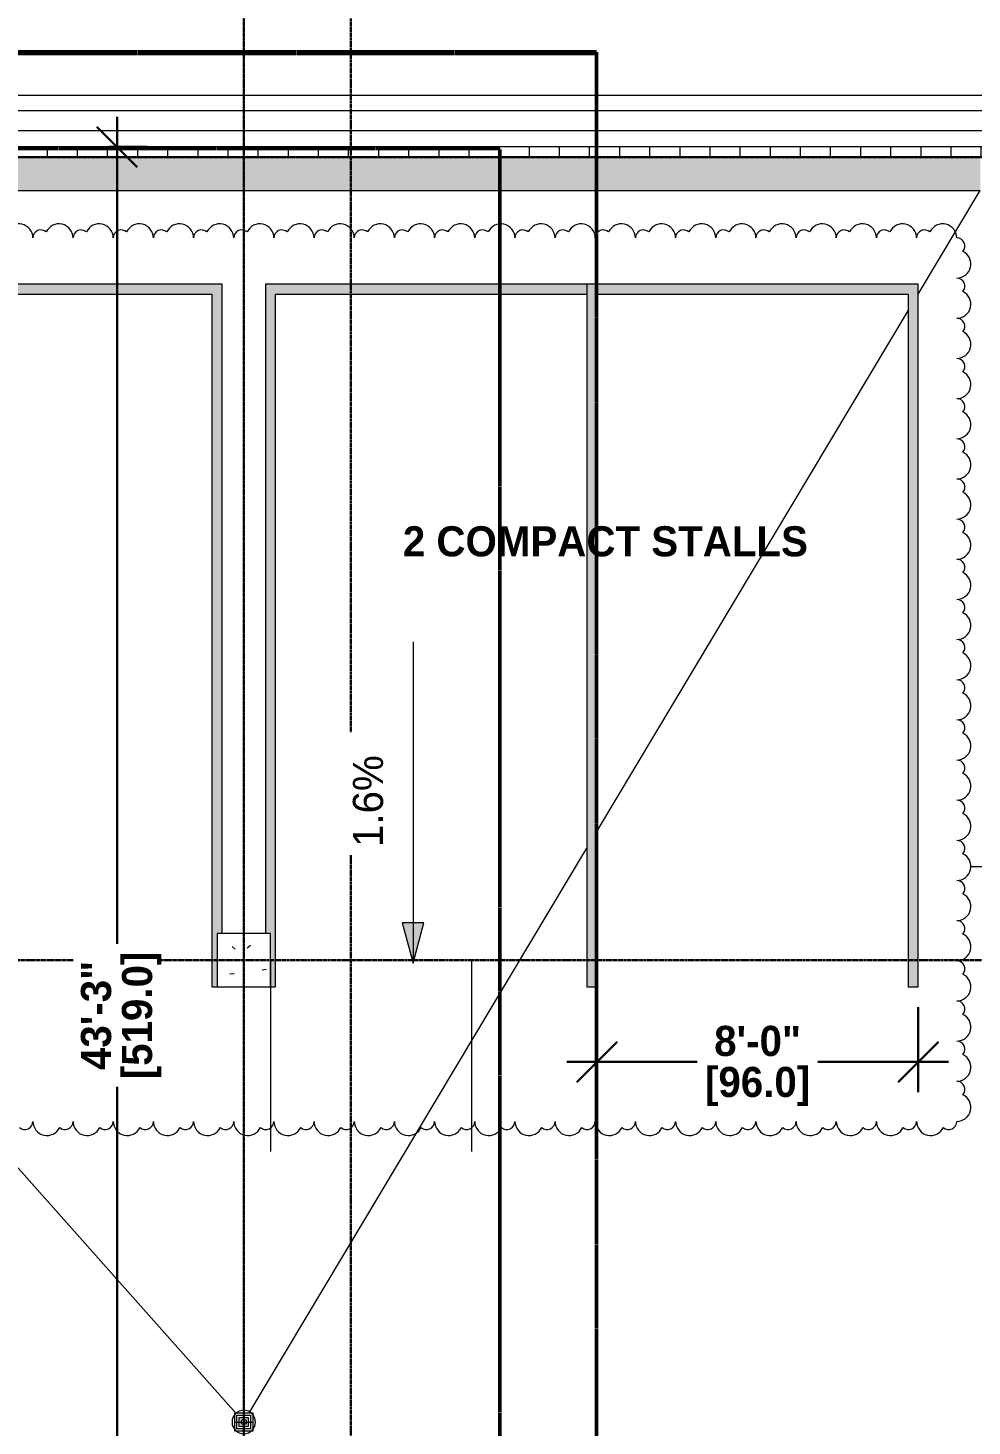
# Model space of a CAD drawing. Header units: inches. Extents: x -4218 to -1814, y 9767 to 12426.
# Drawn here: x -2237.8 to -1955.8, y 11708 to 12125.8 of the extents above; entities that cross this region are included whole.
import ezdxf

# ---------------------------------------------------------------- set-up
doc = ezdxf.new("R2010")
doc.units = ezdxf.units.IN
doc.header["$MEASUREMENT"] = 0
for name, pattern in [('Dash 1_16_', [0.125, 0.0625, -0.0625]), ('Double Dash 3_8_', [1, 0.375, -0.125, 0.125, -0.125, 0.125, -0.125]), ('Grid Line 1_2_', [0.875, 0.5, -0.125, 0.125, -0.125]), ('Grid Line 1_2__2_', [0.875, 0.5, -0.125, 0.125, -0.125]), ('Hidden 1_8_', [0.1875, 0.125, -0.0625])]:
    doc.linetypes.add(name, pattern=pattern)
for name, color, linetype, lineweight in [('0-1', 7, 'Continuous', 5), ('0-2', 7, 'Continuous', 9), ('0-3', 170, 'Double Dash 3_8_', 50), ('A-ANNO-DIMS-1', 211, 'Continuous', 30), ('A-DETL-HDLN', 90, 'Hidden 1_8_', 9), ('A-FLOR-1', 9, 'Continuous', 13), ('A-GENM', 5, 'Continuous', 9), ('A-WALL-PATT-1', 53, 'Continuous', 9), ('A-WALL-PATT-2', 55, 'Continuous', 9), ('C-PROP-LINE-2', 170, 'Dash 1_16_', 50), ('G-ANNO-DIMS', 111, 'Continuous', 9), ('G-ANNO-REVC', 71, 'Continuous', 20), ('G-ANNO-REVC-IDEN', 71, 'Continuous', 20), ('G-ANNO-TEXT-1', 147, 'Continuous', 20), ('P-SANR-FIXT-1', 7, 'Continuous', 9), ('S-COLS', 52, 'Continuous', 9), ('S-COLS-1', 7, 'Continuous', 9), ('S-FNDN-5', 7, 'Continuous', 9), ('S-GRID-1', 1, 'Grid Line 1_2_', 9), ('S-GRID-2', 1, 'Grid Line 1_2__2_', 30)]:
    doc.layers.add(name, color=color, linetype=linetype, lineweight=lineweight)
doc.styles.add('Century Gothic', font='ufonts.com_century-gothic.ttf', dxfattribs={"height": 9})
doc.styles.add('Century Gothic_B', font='GOTHICB.TTF', dxfattribs={"height": 9})
doc.dimstyles.new('OD__1_16__Tol__', dxfattribs={"dimscale": 12, "dimtxt": 9.397514, "dimasz": 1, "dimexe": 0.75, "dimexo": 0.5, "dimgap": 0.125, "dimtad": 1, "dimdec": 4, "dimrnd": 0.0625, "dimzin": 3, "dimdsep": 46, "dimlunit": 4, "dimtxsty": 'Century Gothic_B', "dimblk1": 'OBLIQUE', "dimblk2": 'OBLIQUE', "dimsah": 1, "dimcen": 0.09, "dimdle": 0.75, "dimazin": 0, "dimtfac": 1, "dimtdec": 4, "dimtix": 1, "dimtmove": 0, "dimatfit": 3, "dimfxl": 1, "dimtvp": 1, "dimtfill": 1, "dimfrac": 2, "dimtolj": 1, "dimtzin": 0, "dimlwd": 30, "dimlwe": 30, "dimarcsym": 2})
pattern_1 = [(50, (0, 0), (27.5427, -2.40992), [2.88, -31.68]), (355, (0, 0), (-5.327844, 28.884266), [2.304, -25.344]), (100.451, (2.295, -0.2), (22.215316, 26.47393), [2.448, -26.924]), (46.184, (0, 7.68), (40.981875, -6.35642), [4.32, -47.52]), (96.636, (3.415, 7.15), (35.89075, 37.40619), [3.671, -40.386]), (351.184, (0, 7.68), (35.89097, 37.40622), [3.456, -38.016]), (21, (3.84, 5.76), (22.921036, -15.46073), [2.88, -31.68]), (326, (3.84, 5.76), (9.34353, 27.84574), [2.304, -25.344]), (71.451, (5.75, 4.472), (32.26477, 12.38442), [2.448, -26.924]), (37.5, (0, 0), (0.466855, 12.782707), [1.267, -23.77, 1.267, -24.461, -25.44]), (37.5, (0, 0), (0.466855, 12.782707), [-50.765, 1.267, -24.173]), (7.5, (0, 0), (10.10159, 15.14509), [1.267, -13.402, 1.267, -23.194, -9.696]), (7.5, (0, 0), (10.10159, 15.14509), [-39.13, 1.267, -8.429]), (327.5, (-8.563, 0), (20.499161, -0.86578), [1.267, -8.333, 1.267, -28.685, -39.744]), (327.5, (-8.563, 0), (20.499161, -0.86578), [-39.552, 1.267, -38.477]), (317.5, (-12.403, 0), (22.39478, 3.844288), [1.267, -11.213, 1.267, -18.624, -28.224]), (317.5, (-12.403, 0), (22.39478, 3.844288), [-32.371, 1.267, -26.957])]

# ---------------------------------------------------------------- blocks, each defined once
blk = doc.blocks.new('Basic Wall _ 3_ XPS - ___-2578962-FLOOR PLAN - BASEMENT')
at = {"layer": 'S-FNDN-5'}
for p, q in [((-2632.32, 12105.69), (-1924.82, 12105.69)), ((-2632.32, 12101.1), (-1929.41, 12101.1)), ((-2632.32, 12095.13), (-1935.38, 12095.13))]:
    blk.add_line(p, q, dxfattribs=at)
blk = doc.blocks.new('Drain-Floor-WATTS-Square-Stainless_Steel_Strainer-Type_FD-1200-M - 2_ Outlet with 5_ Strainer-2528673-FLOOR PLAN - BASEMENT')
at = {"layer": 'P-SANR-FIXT-1'}
for p, q in [((-2.707, -2.707), (-2.707, 2.707)), ((-2.707, 2.707), (2.707, 2.707)), ((-2.03025, -2.03025), (-2.03025, 2.03025)), ((-2.03025, 2.03025), (2.03025, 2.03025)), ((-1.3535, -1.3535), (-1.3535, 1.3535)), ((-1.3535, 1.3535), (1.3535, 1.3535)), ((-0.67675, -0.67675), (-0.67675, 0.67675)), ((-0.67675, 0.67675), (0.67675, 0.67675)), ((0, 2.707), (0, -2.707)), ((0.67675, 0.67675), (0.67675, -0.67675)), ((1.3535, 1.3535), (1.3535, -1.3535)), ((2.03025, 2.03025), (2.03025, -2.03025)), ((2.707, 2.707), (2.707, -2.707)), ((-2.707, 0), (2.707, 0)), ((2.707, -2.707), (-2.707, -2.707)), ((2.03025, -2.03025), (-2.03025, -2.03025)), ((1.3535, -1.3535), (-1.3535, -1.3535)), ((0.67675, -0.67675), (-0.67675, -0.67675))]:
    blk.add_line(p, q, dxfattribs=at)
for start, end in [(360, 180), (180, 360)]:
    blk.add_arc((0, 0), 3.5, start, end, dxfattribs=at)
blk = doc.blocks.new('Family - ___-2835860-FLOOR PLAN - BASEMENT')
at = {"layer": 'C-PROP-LINE-2'}
for p, q in [((-2067.92, 12118.09), (-2522.54, 12118.09)), ((-2067.92, 11247.39), (-2067.92, 12118.09))]:
    blk.add_line(p, q, dxfattribs=at)
blk = doc.blocks.new('Family - ___-2835903-FLOOR PLAN - BASEMENT')
at = {"layer": 'C-PROP-LINE-2'}
for p, q in [((-2096.82, 12089.69), (-3831.82, 12089.69)), ((-2096.82, 11276.29), (-2096.82, 12089.69))]:
    blk.add_line(p, q, dxfattribs=at)
blk = doc.blocks.new('Family - ___-2835932-FLOOR PLAN - BASEMENT')
at = {"layer": 'C-PROP-LINE-2'}
for p, q in [((-2067.92, 12118.59), (-3860.72, 12118.59)), ((-2067.92, 11247.39), (-2067.92, 12118.59))]:
    blk.add_line(p, q, dxfattribs=at)
blk = doc.blocks.new('CTR - 1st Phase - Shell_rvt-1-FLOOR PLAN - BASEMENT')
at = {"layer": 'A-WALL-PATT-1'}
h = blk.add_hatch(dxfattribs=at)
h.set_pattern_fill('FP_1', color=256, style=0, pattern_type=2)
h.set_pattern_definition([(0, (0, 0), (0, 9), []), (90, (0, 0), (-9, 6e-16), [])])
h.paths.add_polyline_path([(-2838.32, 12087.19), (-2838.32, 12090.19), (-3829.32, 12090.19), (-3829.32, 12087.19), (-2856.39, 12087.19)], flags=0)
h.paths.add_polyline_path([(-2653.8, 12087.19), (-1940.32, 12087.19), (-1940.32, 12090.19), (-2694.32, 12090.19), (-2694.32, 12087.19)], flags=0)
at = {"layer": 'A-FLOR-1'}
for p, q in [((-1971.82, 12046.24), (-1953.32, 12077.19)), ((-2067.82, 11885.66), (-1974.82, 12041.23)), ((-2387.16, 11949.83), (-2175.63, 11711.79)), ((-2171.53, 11712.19), (-2070.82, 11880.64))]:
    blk.add_line(p, q, dxfattribs=at)
at = {"layer": 'S-FNDN-5'}
for p, q in [((-1940.32, 12090.19), (-2694.32, 12090.19)), ((-2694.32, 12087.19), (-1943.32, 12087.19))]:
    blk.add_line(p, q, dxfattribs=at)
at = {"layer": 'S-GRID-1'}
for p, q in [((-2173.32, 9836.18), (-2173.32, 12376.79)), ((-1814.21, 11847.19), (-4168.71, 11847.19))]:
    blk.add_line(p, q, dxfattribs=at)
at = {"layer": '0-2'}
for name, p in [('Basic Wall _ 3_ XPS - ___-2578962-FLOOR PLAN - BASEMENT', (0, 0)), ('Drain-Floor-WATTS-Square-Stainless_Steel_Strainer-Type_FD-1200-M - 2_ Outlet with 5_ Strainer-2528673-FLOOR PLAN - BASEMENT', (-2173.32, 11709.19))]:
    blk.add_blockref(name, p, dxfattribs=at)
at = {"layer": '0-3'}
for name in ['Family - ___-2835932-FLOOR PLAN - BASEMENT', 'Family - ___-2835860-FLOOR PLAN - BASEMENT', 'Family - ___-2835903-FLOOR PLAN - BASEMENT']:
    blk.add_blockref(name, (0, 0), dxfattribs=at)
blk = doc.blocks.new('CTR - 1st Phase - Structure_rvt-1-FLOOR PLAN - BASEMENT')
at = {"layer": 'A-WALL-PATT-2'}
h = blk.add_hatch(dxfattribs=at)
h.set_pattern_fill('FP_2', color=256, style=0, pattern_type=2)
h.set_pattern_definition(pattern_1)
h.paths.add_polyline_path([(-3829.32, 12077.19), (-2838.32, 12077.19), (-2838.32, 12087.19), (-3829.32, 12087.19), (-3829.32, 12082.72)], flags=0)
h.paths.add_polyline_path([(-2694.32, 12077.19), (-1953.32, 12077.19), (-1953.32, 12087.19), (-2694.32, 12087.19)], flags=0)
at = {"layer": 'S-COLS'}
h = blk.add_hatch(dxfattribs=at)
h.set_pattern_fill('FP_2', color=256, style=0, pattern_type=2)
h.set_pattern_definition(pattern_1)
h.paths.add_polyline_path([(-2173.32, 11839.19), (-2165.32, 11839.19), (-2165.32, 11855.19), (-2181.32, 11855.19), (-2181.32, 11839.19), (-2179.82, 11839.19)], flags=0)
at = {"layer": 'S-COLS-1'}
for p, q in [((-2181.24, 11855.19), (-2181.32, 11855.19)), ((-2181.32, 11855.19), (-2181.32, 11839.19)), ((-2165.4, 11855.19), (-2181.24, 11855.19)), ((-2165.32, 11855.19), (-2165.4, 11855.19)), ((-2165.32, 11839.19), (-2165.32, 11855.19)), ((-2181.32, 11839.19), (-2181.24, 11839.19)), ((-2181.24, 11839.19), (-2165.4, 11839.19)), ((-2165.4, 11839.19), (-2165.32, 11839.19))]:
    blk.add_line(p, q, dxfattribs=at)
at = {"layer": 'S-FNDN-5'}
for p, q in [((-1953.32, 12087.19), (-2694.32, 12087.19)), ((-2694.32, 12077.19), (-1953.32, 12077.19))]:
    blk.add_line(p, q, dxfattribs=at)
at = {"layer": 'S-GRID-2'}
for p, q in [((-2173.32, 9772.61), (-2173.32, 12247.5)), ((-2141.32, 9772.61), (-2141.32, 12247.5)), ((-1814.21, 12087.19), (-4076.95, 12087.19)), ((-1814.21, 11847.19), (-4076.95, 11847.19))]:
    blk.add_line(p, q, dxfattribs=at)
blk = doc.blocks.new('Parking_Stall_Multiple - STANDARD-2218185-FLOOR PLAN - BASEMENT')
at = {"layer": 'A-GENM'}
h = blk.add_hatch(color=256, dxfattribs=at)
h.paths.add_polyline_path([(210, -106.67), (106.5, -105.17), (3, -106.67), (203.19, -106.67)], flags=0)
h.paths.add_polyline_path([(0, -103.67), (0.08, -106.58), (0, -106.67), (3, -106.67), (1.5, -105.17)], flags=0)
h.paths.add_polyline_path([(210, -1.5), (194, -1.5), (194, 0), (0, 0), (0, -103.67), (3, -103.67), (3, -3), (210, -3)], flags=0)
h = blk.add_hatch(color=256, dxfattribs=at)
h.paths.add_polyline_path([(210, -210.34), (106.5, -208.84), (5.95, -210.34), (95.98, -210.34)], flags=0)
h.paths.add_polyline_path([(210, -106.67), (210, -103.67), (0, -103.67), (3, -106.67), (106.5, -105.17), (203.19, -106.57)], flags=0)
h.paths.add_polyline_path([(0, -106.67), (0.08, -106.58), (0, -103.67)], flags=0)
h.paths.add_polyline_path([(0, -207.34), (0.08, -210.25), (0, -210.34), (3, -210.34), (1.5, -208.84)], flags=0)
h.paths.add_polyline_path([(3, -203.85), (3, -106.67), (0, -106.67), (0, -207.34), (3, -207.34)], flags=0)
h = blk.add_hatch(color=256, dxfattribs=at)
h.paths.add_polyline_path([(3, -210.34), (106.5, -208.84), (210, -210.34), (210, -207.34), (0, -207.34)], flags=0)
h.paths.add_polyline_path([(0, -210.34), (0.08, -210.25), (0, -207.34)], flags=0)
h.paths.add_polyline_path([(210, -311), (3, -311), (3, -210.34), (0, -210.34), (0, -314), (194, -314), (194, -312.5), (210, -312.5)], flags=0)
for p, q in [((194, 0), (0, 0)), ((0, 0), (0, -106.67)), ((3, -103.67), (3, -3)), ((3, -3), (210, -3)), ((210, -3), (210, -1.5)), ((210, -103.67), (0, -103.67)), ((0, -103.67), (0, -210.34)), ((210, -103.67), (3, -103.67)), ((210, -106.67), (210, -103.67)), ((210, -106.67), (210, -103.67)), ((0, -106.67), (210, -106.67)), ((3, -207.34), (3, -106.67)), ((3, -106.67), (210, -106.67)), ((210, -207.34), (0, -207.34)), ((0, -207.34), (0, -314)), ((210, -207.34), (3, -207.34)), ((210, -210.34), (210, -207.34)), ((210, -210.34), (210, -207.34)), ((0, -210.34), (210, -210.34)), ((3, -311), (3, -210.34)), ((3, -210.34), (210, -210.34)), ((210, -311), (3, -311)), ((210, -312.5), (210, -311)), ((0, -314), (194, -314))]:
    blk.add_line(p, q, dxfattribs=at)
blk = doc.blocks.new('Parking_Stall_Multiple - COMPACT-V16-FLOOR PLAN - BASEMENT')
at = {"layer": 'A-GENM'}
h = blk.add_hatch(color=256, dxfattribs=at)
h.paths.add_polyline_path([(210, -99), (106.5, -97.5), (3, -99), (168.55, -99)], flags=0)
h.paths.add_polyline_path([(0, -96), (0.09, -98.91), (0, -99), (3, -99), (1.5, -97.5)], flags=0)
h.paths.add_polyline_path([(210, 0), (0, 0), (0, -96), (3, -96), (3, -3), (210, -3)], flags=0)
h = blk.add_hatch(color=256, dxfattribs=at)
h.paths.add_polyline_path([(3, -99), (106.5, -97.5), (210, -99), (210, -96), (0, -96)], flags=0)
h.paths.add_polyline_path([(0, -99), (0.09, -98.91), (0, -96)], flags=0)
h.paths.add_polyline_path([(210, -192), (3, -192), (3, -99), (0, -99), (0, -195), (194, -195), (194, -193.5), (210, -193.5)], flags=0)
for p, q in [((210, 0), (0, 0)), ((0, 0), (0, -99)), ((210, -3), (210, 0)), ((3, -96), (3, -3)), ((3, -3), (210, -3)), ((210, -96), (0, -96)), ((0, -96), (0, -195)), ((210, -96), (3, -96)), ((210, -99), (210, -96)), ((210, -99), (210, -96)), ((0, -99), (210, -99)), ((3, -192), (3, -99)), ((3, -99), (210, -99)), ((210, -192), (3, -192)), ((210, -193.5), (210, -192)), ((0, -195), (194, -195))]:
    blk.add_line(p, q, dxfattribs=at)
blk = doc.blocks.new('_Oblique')
at = {"color": 0, "linetype": 'ByBlock', "lineweight": -2}
blk.add_line((-0.5, -0.5), (0.5, 0.5), dxfattribs=at)
blk = doc.blocks.new('DIMBLOCK30-FLOOR PLAN - BASEMENT')
at = {"layer": 'A-ANNO-DIMS-1', "color": 0, "lineweight": 30, "transparency": 16777216}
for p, q in [((-2211.18, 11562.19), (-2211.18, 12099.19)), ((-2213.66, 12090.19), (-2202.18, 12090.19)), ((-2188.82, 11571.19), (-2220.18, 11571.19))]:
    blk.add_line(p, q, dxfattribs=at)
at = {"layer": 'Defpoints', "color": 0, "transparency": 16777216}
for p in [(-2219.66, 12090.19), (-2211.18, 12090.19), (-2182.82, 11571.19)]:
    blk.add_point(p, dxfattribs=at)
at = {"layer": 'A-ANNO-DIMS-1', "color": 0, "lineweight": 30, "transparency": 16777216, "xscale": 12, "yscale": 12, "zscale": 12}
for p, rotation in [((-2211.18, 12090.19), 90), ((-2211.18, 11571.19), 270)]:
    blk.add_blockref('_Oblique', p, dxfattribs=dict(at, rotation=rotation))
at = {"layer": 'A-ANNO-DIMS-1', "color": 0, "transparency": 16777216, "insert": (-2217.4, 11830.69), "char_height": 9, "attachment_point": 5, "rotation": 90, "style": 'Century Gothic_B', "bg_fill": 3, "box_fill_scale": 1.25, "bg_fill_color": 256, "bg_fill_true_color": 13158600, "bg_fill_transparency": 0}
blk.add_mtext('\\A1;43\'-3"', dxfattribs=at)
at = {"layer": 'A-ANNO-DIMS-1', "color": 0, "transparency": 16777216, "insert": (-2203.85, 11830.69), "char_height": 9, "attachment_point": 5, "rotation": 90, "style": 'Century Gothic_B', "bg_fill": 3, "box_fill_scale": 1.25, "bg_fill_color": 256, "bg_fill_true_color": 13158600, "bg_fill_transparency": 0}
blk.add_mtext('\\A1;[519.0]', dxfattribs=at)
blk = doc.blocks.new('DIMBLOCK38-FLOOR PLAN - BASEMENT')
at = {"layer": 'A-ANNO-DIMS-1', "color": 0, "lineweight": 30, "transparency": 16777216}
for p, q in [((-2635.3, 12083.19), (-2635.3, 12367.57)), ((-1940.32, 12094.69), (-1940.32, 12367.57)), ((-2644.3, 12358.57), (-1931.32, 12358.57))]:
    blk.add_line(p, q, dxfattribs=at)
at = {"layer": 'Defpoints', "color": 0, "transparency": 16777216}
for p in [(-1940.32, 12358.57), (-1940.32, 12088.69), (-2635.3, 12077.19)]:
    blk.add_point(p, dxfattribs=at)
at = {"layer": 'A-ANNO-DIMS-1', "color": 0, "lineweight": 30, "transparency": 16777216, "xscale": 12, "yscale": 12, "zscale": 12, "rotation": 180}
blk.add_blockref('_Oblique', (-2635.3, 12358.57), dxfattribs=at)
at = {"layer": 'A-ANNO-DIMS-1', "color": 0, "lineweight": 30, "transparency": 16777216, "xscale": 12, "yscale": 12, "zscale": 12}
blk.add_blockref('_Oblique', (-1940.32, 12358.57), dxfattribs=at)
at = {"layer": 'A-ANNO-DIMS-1', "color": 0, "transparency": 16777216, "insert": (-2287.81, 12364.69), "char_height": 9, "attachment_point": 5, "style": 'Century Gothic_B', "bg_fill": 3, "box_fill_scale": 1.25, "bg_fill_color": 256, "bg_fill_true_color": 13158600, "bg_fill_transparency": 0}
blk.add_mtext('\\A1;57\'-11"', dxfattribs=at)
at = {"layer": 'A-ANNO-DIMS-1', "color": 0, "transparency": 16777216, "insert": (-2287.81, 12351.24), "char_height": 9, "attachment_point": 5, "style": 'Century Gothic_B', "bg_fill": 3, "box_fill_scale": 1.25, "bg_fill_color": 256, "bg_fill_true_color": 13158600, "bg_fill_transparency": 0}
blk.add_mtext('\\A1;[695.0]', dxfattribs=at)
blk = doc.blocks.new('DIMBLOCK53-FLOOR PLAN - BASEMENT')
at = {"layer": 'A-ANNO-DIMS-1', "color": 0, "lineweight": 30, "transparency": 16777216}
for p, q in [((-3832.32, 12094.69), (-3832.32, 12322.37)), ((-1940.32, 12094.69), (-1940.32, 12322.37)), ((-3841.32, 12313.37), (-1931.32, 12313.37))]:
    blk.add_line(p, q, dxfattribs=at)
at = {"layer": 'Defpoints', "color": 0, "transparency": 16777216}
for p in [(-1940.32, 12313.37), (-3832.32, 12088.69), (-1940.32, 12088.69)]:
    blk.add_point(p, dxfattribs=at)
at = {"layer": 'A-ANNO-DIMS-1', "color": 0, "lineweight": 30, "transparency": 16777216, "xscale": 12, "yscale": 12, "zscale": 12, "rotation": 180}
blk.add_blockref('_Oblique', (-3832.32, 12313.37), dxfattribs=at)
at = {"layer": 'A-ANNO-DIMS-1', "color": 0, "lineweight": 30, "transparency": 16777216, "xscale": 12, "yscale": 12, "zscale": 12}
blk.add_blockref('_Oblique', (-1940.32, 12313.37), dxfattribs=at)
at = {"layer": 'A-ANNO-DIMS-1', "color": 0, "transparency": 16777216, "insert": (-2886.32, 12319.59), "char_height": 9, "attachment_point": 5, "style": 'Century Gothic_B', "bg_fill": 3, "box_fill_scale": 1.25, "bg_fill_color": 256, "bg_fill_true_color": 13158600, "bg_fill_transparency": 0}
blk.add_mtext('\\A1;157\'-8"', dxfattribs=at)
at = {"layer": 'A-ANNO-DIMS-1', "color": 0, "transparency": 16777216, "insert": (-2886.32, 12306.03), "char_height": 9, "attachment_point": 5, "style": 'Century Gothic_B', "bg_fill": 3, "box_fill_scale": 1.25, "bg_fill_color": 256, "bg_fill_true_color": 13158600, "bg_fill_transparency": 0}
blk.add_mtext('\\A1;[1892.0]', dxfattribs=at)
blk = doc.blocks.new('DIMBLOCK73-FLOOR PLAN - BASEMENT')
at = {"layer": 'A-ANNO-DIMS-1', "color": 0, "lineweight": 30, "transparency": 16777216}
for p, q in [((-2067.82, 11833.19), (-2067.82, 11807.78)), ((-1971.82, 11833.19), (-1971.82, 11807.78)), ((-2076.82, 11816.78), (-1962.82, 11816.78))]:
    blk.add_line(p, q, dxfattribs=at)
at = {"layer": 'Defpoints', "color": 0, "transparency": 16777216}
for p in [(-2067.82, 11839.19), (-1971.82, 11839.19), (-1971.82, 11816.78)]:
    blk.add_point(p, dxfattribs=at)
at = {"layer": 'A-ANNO-DIMS-1', "color": 0, "lineweight": 30, "transparency": 16777216, "xscale": 12, "yscale": 12, "zscale": 12, "rotation": 180}
blk.add_blockref('_Oblique', (-2067.82, 11816.78), dxfattribs=at)
at = {"layer": 'A-ANNO-DIMS-1', "color": 0, "lineweight": 30, "transparency": 16777216, "xscale": 12, "yscale": 12, "zscale": 12}
blk.add_blockref('_Oblique', (-1971.82, 11816.78), dxfattribs=at)
at = {"layer": 'A-ANNO-DIMS-1', "color": 0, "transparency": 16777216, "insert": (-2019.82, 11823.01), "char_height": 9, "attachment_point": 5, "style": 'Century Gothic_B', "bg_fill": 3, "box_fill_scale": 1.25, "bg_fill_color": 256, "bg_fill_true_color": 13158600, "bg_fill_transparency": 0}
blk.add_mtext('\\A1;8\'-0"', dxfattribs=at)
at = {"layer": 'A-ANNO-DIMS-1', "color": 0, "transparency": 16777216, "insert": (-2019.82, 11809.45), "char_height": 9, "attachment_point": 5, "style": 'Century Gothic_B', "bg_fill": 3, "box_fill_scale": 1.25, "bg_fill_color": 256, "bg_fill_true_color": 13158600, "bg_fill_transparency": 0}
blk.add_mtext('\\A1;[96.0]', dxfattribs=at)
blk = doc.blocks.new('Family - ___-2287329-FLOOR PLAN - BASEMENT')
at = {"layer": 'G-ANNO-REVC'}
for centre, radius, start, end in [((-2240.52, 12063.01), 4.2, 0, 154.7912), ((-2233.92, 12063.01), 2.4, 48.1897, 180), ((-2228.52, 12063.01), 4.2, 0, 154.7912), ((-2221.92, 12063.01), 2.4, 48.1897, 180), ((-2216.52, 12063.01), 4.2, 0, 154.7912), ((-2209.92, 12063.01), 2.4, 48.1897, 180), ((-2204.52, 12063.01), 4.2, 0, 154.7912), ((-2197.92, 12063.01), 2.4, 48.1897, 180), ((-2192.52, 12063.01), 4.2, 0, 154.7912), ((-2185.92, 12063.01), 2.4, 48.1897, 180), ((-2180.52, 12063.01), 4.2, 0, 154.7912), ((-2173.92, 12063.01), 2.4, 48.1897, 180), ((-2168.52, 12063.01), 4.2, 0, 154.7912), ((-2161.92, 12063.01), 2.4, 48.1897, 180), ((-2156.52, 12063.01), 4.2, 0, 154.7912), ((-2149.92, 12063.01), 2.4, 48.1897, 180), ((-2144.52, 12063.01), 4.2, 0, 154.7912), ((-2137.92, 12063.01), 2.4, 48.1897, 180), ((-2132.52, 12063.01), 4.2, 0, 154.7912), ((-2125.92, 12063.01), 2.4, 48.1897, 180), ((-2120.52, 12063.01), 4.2, 0, 154.7912), ((-2113.92, 12063.01), 2.4, 48.1897, 180), ((-2108.52, 12063.01), 4.2, 0, 154.7912), ((-2101.92, 12063.01), 2.4, 48.1897, 180), ((-2096.52, 12063.01), 4.2, 0, 154.7912), ((-2089.92, 12063.01), 2.4, 48.1897, 180), ((-2084.52, 12063.01), 4.2, 0, 154.7912), ((-2077.92, 12063.01), 2.4, 48.1897, 180), ((-2072.52, 12063.01), 4.2, 0, 154.7912), ((-2065.92, 12063.01), 2.4, 48.1897, 180), ((-2060.52, 12063.01), 4.2, 0, 154.7912), ((-2053.92, 12063.01), 2.4, 48.1897, 180), ((-2048.52, 12063.01), 4.2, 0, 154.7912), ((-2041.92, 12063.01), 2.4, 48.1897, 180), ((-2036.52, 12063.01), 4.2, 0, 154.7912), ((-2029.92, 12063.01), 2.4, 48.1897, 180), ((-2024.52, 12063.01), 4.2, 0, 154.7912), ((-2017.92, 12063.01), 2.4, 48.1897, 180), ((-2012.52, 12063.01), 4.2, 0, 154.7912), ((-2005.92, 12063.01), 2.4, 48.1897, 180), ((-2000.52, 12063.01), 4.2, 0, 154.7912), ((-1993.92, 12063.01), 2.4, 48.1897, 180), ((-1988.52, 12063.01), 4.2, 0, 154.7912), ((-1981.92, 12063.01), 2.4, 48.1897, 180), ((-1976.52, 12063.01), 4.2, 0, 154.7912), ((-1969.92, 12063.01), 2.4, 48.1897, 180), ((-1964.52, 12063.01), 4.2, 0, 154.7912), ((-1960.32, 12060.61), 2.4, 318.1897, 90), ((-1960.32, 12055.21), 4.2, 270, 64.7912), ((-1960.32, 12048.61), 2.4, 318.1897, 90), ((-1960.32, 12043.21), 4.2, 270, 64.7912), ((-1960.32, 12036.61), 2.4, 318.1897, 90), ((-1960.32, 12031.21), 4.2, 270, 64.7912), ((-1960.32, 12024.61), 2.4, 318.1897, 90), ((-1960.32, 12019.21), 4.2, 270, 64.7912), ((-1960.32, 12012.61), 2.4, 318.1897, 90), ((-1960.32, 12007.21), 4.2, 270, 64.7912), ((-1960.32, 12000.61), 2.4, 318.1897, 90), ((-1960.32, 11995.21), 4.2, 270, 64.7912), ((-1960.32, 11988.61), 2.4, 318.1897, 90), ((-1960.32, 11983.21), 4.2, 270, 64.7912), ((-1960.32, 11976.61), 2.4, 318.1897, 90), ((-1960.32, 11971.21), 4.2, 270, 64.7912), ((-1960.32, 11964.61), 2.4, 318.1897, 90), ((-1960.32, 11959.21), 4.2, 270, 64.7912), ((-1960.32, 11952.61), 2.4, 318.1897, 90), ((-1960.32, 11947.21), 4.2, 270, 64.7912), ((-1960.32, 11940.61), 2.4, 318.1897, 90), ((-1960.32, 11935.21), 4.2, 270, 64.7912), ((-1960.32, 11928.61), 2.4, 318.1897, 90), ((-1960.32, 11923.21), 4.2, 270, 64.7912), ((-1960.32, 11916.61), 2.4, 318.1897, 90), ((-1960.32, 11911.21), 4.2, 270, 64.7912), ((-1960.32, 11904.61), 2.4, 318.1897, 90), ((-1960.32, 11899.21), 4.2, 270, 64.7912), ((-1960.32, 11892.61), 2.4, 318.1897, 90), ((-1960.32, 11887.21), 4.2, 270, 64.7912), ((-1960.32, 11880.61), 2.4, 318.1897, 90), ((-1960.32, 11875.21), 4.2, 270, 64.7912), ((-1960.32, 11868.61), 2.4, 318.1897, 90), ((-1960.32, 11863.21), 4.2, 270, 64.7912), ((-1960.32, 11856.61), 2.4, 318.1897, 90), ((-1960.32, 11851.21), 4.2, 270, 64.7912), ((-1960.32, 11844.61), 2.4, 318.1897, 90), ((-1960.32, 11839.21), 4.2, 270, 64.7912), ((-1960.32, 11832.61), 2.4, 318.1897, 90), ((-1960.32, 11827.21), 4.2, 270, 64.7912), ((-1960.32, 11820.61), 2.4, 318.1897, 90), ((-1960.32, 11815.21), 4.2, 270, 64.7912), ((-1960.32, 11808.61), 2.4, 318.1897, 90), ((-1960.32, 11803.21), 4.2, 270, 64.7912), ((-2238.72, 11799.01), 2.4, 228.1897, 0), ((-2232.12, 11799.01), 4.2, 180, 334.7912), ((-2226.72, 11799.01), 2.4, 228.1897, 0), ((-2220.12, 11799.01), 4.2, 180, 334.7912), ((-2214.72, 11799.01), 2.4, 228.1897, 0), ((-2208.12, 11799.01), 4.2, 180, 334.7912), ((-2202.72, 11799.01), 2.4, 228.1897, 0), ((-2196.12, 11799.01), 4.2, 180, 334.7912), ((-2190.72, 11799.01), 2.4, 228.1897, 0), ((-2184.12, 11799.01), 4.2, 180, 334.7912), ((-2178.72, 11799.01), 2.4, 228.1897, 0), ((-2172.12, 11799.01), 4.2, 180, 334.7912), ((-2166.72, 11799.01), 2.4, 228.1897, 0), ((-2160.12, 11799.01), 4.2, 180, 334.7912), ((-2154.72, 11799.01), 2.4, 228.1897, 0), ((-2148.12, 11799.01), 4.2, 180, 334.7912), ((-2142.72, 11799.01), 2.4, 228.1897, 0), ((-2136.12, 11799.01), 4.2, 180, 334.7912), ((-2130.72, 11799.01), 2.4, 228.1897, 0), ((-2124.12, 11799.01), 4.2, 180, 334.7912), ((-2118.72, 11799.01), 2.4, 228.1897, 0), ((-2112.12, 11799.01), 4.2, 180, 334.7912), ((-2106.72, 11799.01), 2.4, 228.1897, 0), ((-2100.12, 11799.01), 4.2, 180, 334.7912), ((-2094.72, 11799.01), 2.4, 228.1897, 0), ((-2088.12, 11799.01), 4.2, 180, 334.7912), ((-2082.72, 11799.01), 2.4, 228.1897, 0), ((-2076.12, 11799.01), 4.2, 180, 334.7912), ((-2070.72, 11799.01), 2.4, 228.1897, 0), ((-2064.12, 11799.01), 4.2, 180, 334.7912), ((-2058.72, 11799.01), 2.4, 228.1897, 0), ((-2052.12, 11799.01), 4.2, 180, 334.7912), ((-2046.72, 11799.01), 2.4, 228.1897, 0), ((-2040.12, 11799.01), 4.2, 180, 334.7912), ((-2034.72, 11799.01), 2.4, 228.1897, 0), ((-2028.12, 11799.01), 4.2, 180, 334.7912), ((-2022.72, 11799.01), 2.4, 228.1897, 0), ((-2016.12, 11799.01), 4.2, 180, 334.7912), ((-2010.72, 11799.01), 2.4, 228.1897, 0), ((-2004.12, 11799.01), 4.2, 180, 334.7912), ((-1998.72, 11799.01), 2.4, 228.1897, 0), ((-1992.12, 11799.01), 4.2, 180, 334.7912), ((-1986.72, 11799.01), 2.4, 228.1897, 0), ((-1980.12, 11799.01), 4.2, 180, 334.7912), ((-1974.72, 11799.01), 2.4, 228.1897, 0), ((-1968.12, 11799.01), 4.2, 180, 334.7912), ((-1962.72, 11799.01), 2.4, 228.1897, 0)]:
    blk.add_arc(centre, radius, start, end, dxfattribs=at)

msp = doc.modelspace()

# ---------------------------------------------------------------- hatches: boundary and pattern name
at = {"layer": 'G-ANNO-DIMS'}
msp.add_hatch(color=256, dxfattribs=at).paths.add_polyline_path([(-2122.74169, 11846.35189), (-2119.5263, 11858.35189), (-2125.95708, 11858.35189)], flags=0)

# ---------------------------------------------------------------- linework, layer by layer
at = {"layer": 'A-DETL-HDLN'}
for p, q in [((-2165.32374, 11847.0644), (-2165.32374, 11790.0644)), ((-2105.32374, 11847.0644), (-2105.32374, 11790.0644))]:
    msp.add_line(p, q, dxfattribs=at)
at = {"layer": 'G-ANNO-DIMS'}
for p, q in [((-2122.74169, 11942.35189), (-2122.74169, 11846.35189)), ((-2119.5263, 11858.35189), (-2125.95708, 11858.35189)), ((-2125.95708, 11858.35189), (-2122.74169, 11846.35189)), ((-2122.74169, 11846.35189), (-2119.5263, 11858.35189))]:
    msp.add_line(p, q, dxfattribs=at)
at = {"layer": 'G-ANNO-REVC-IDEN'}
msp.add_line((-1956.12374, 11875.21497), (-1924.1337, 11875.26282), dxfattribs=at)

# ---------------------------------------------------------------- block references
at = {"layer": '0-1'}
for name in ['CTR - 1st Phase - Shell_rvt-1-FLOOR PLAN - BASEMENT', 'CTR - 1st Phase - Structure_rvt-1-FLOOR PLAN - BASEMENT']:
    msp.add_blockref(name, (0, 0), dxfattribs=at)
at = {"layer": 'A-GENM'}
for name, p, rotation in [('Parking_Stall_Multiple - STANDARD-2218185-FLOOR PLAN - BASEMENT', (-2179.81983, 12049.1894), 270.0000000000005), ('Parking_Stall_Multiple - COMPACT-V16-FLOOR PLAN - BASEMENT', (-1971.82374, 12049.1894), 270.0000000000018)]:
    msp.add_blockref(name, p, dxfattribs=dict(at, rotation=rotation))

# ---------------------------------------------------------------- texts
at = {"layer": 'G-ANNO-TEXT-1', "insert": (-2125.80589, 11976.86416), "char_height": 9, "width": 142.713, "attachment_point": 1, "style": 'Century Gothic_B'}
msp.add_mtext('2 COMPACT STALLS', dxfattribs=at)

# ---------------------------------------------------------------- next in the draw order: texts
at = {"layer": 'G-ANNO-DIMS', "insert": (-2140.72503, 11881.0079), "char_height": 9, "width": 32.0255812, "attachment_point": 1, "rotation": 90, "line_spacing_factor": 0.984502, "style": 'Century Gothic', "bg_fill": 3, "box_fill_scale": 1.25, "bg_fill_color": 256, "bg_fill_true_color": 13158600, "bg_fill_transparency": 0}
msp.add_mtext('1.6%', dxfattribs=at)

# ---------------------------------------------------------------- next in the draw order: dimensions: what is measured, and where the dimension line sits
at = {"layer": 'A-ANNO-DIMS-1'}
dim = msp.add_linear_dim(base=(-2211.17573, 12090.1894), p1=(-2182.81983, 11571.1894), p2=(-2219.66101, 12090.1894), angle=90, dimstyle='OD__1_16__Tol__', override={"dimpost": '<>\\X', "dimfxl": 520.305942}, dxfattribs=at)
dim.commit()
dim.dimension.update_dxf_attribs({"geometry": 'DIMBLOCK30-FLOOR PLAN - BASEMENT', "text_midpoint": (-2211.17573, 11830.6894)})
dim = msp.add_linear_dim(base=(-1971.82374, 11816.78095), p1=(-2067.82374, 11839.1894), p2=(-1971.82374, 11839.1894), dimstyle='OD__1_16__Tol__', override={"dimpost": '<>\\X', "dimfxl": 96}, dxfattribs=at)
dim.commit()
dim.dimension.update_dxf_attribs({"geometry": 'DIMBLOCK73-FLOOR PLAN - BASEMENT', "text_midpoint": (-2019.82374, 11816.78095)})

# ---------------------------------------------------------------- next in the draw order: block references
at = {"layer": 'G-ANNO-REVC'}
msp.add_blockref('Family - ___-2287329-FLOOR PLAN - BASEMENT', (0, 0), dxfattribs=at)

# ---------------------------------------------------------------- next in the draw order: dimensions: what is measured, and where the dimension line sits
at = {"layer": 'A-ANNO-DIMS-1'}
dim = msp.add_linear_dim(base=(-1940.32374, 12358.57367), p1=(-2635.29874, 12077.1894), p2=(-1940.32374, 12088.6894), dimstyle='OD__1_16__Tol__', override={"dimpost": '<>\\X', "dimfxl": 695.070141}, dxfattribs=at)
dim.commit()
dim.dimension.update_dxf_attribs({"geometry": 'DIMBLOCK38-FLOOR PLAN - BASEMENT', "text_midpoint": (-2287.81124, 12358.57367)})

# ---------------------------------------------------------------- next in the draw order: dimensions: what is measured, and where the dimension line sits
dim = msp.add_linear_dim(base=(-1940.32374, 12313.36512), p1=(-3832.32374, 12088.6894), p2=(-1940.32374, 12088.6894), dimstyle='OD__1_16__Tol__', override={"dimpost": '<>\\X', "dimfxl": 1892}, dxfattribs=at)
dim.commit()
dim.dimension.update_dxf_attribs({"geometry": 'DIMBLOCK53-FLOOR PLAN - BASEMENT', "text_midpoint": (-2886.32374, 12313.36512)})

doc.saveas('drawing.dxf')
